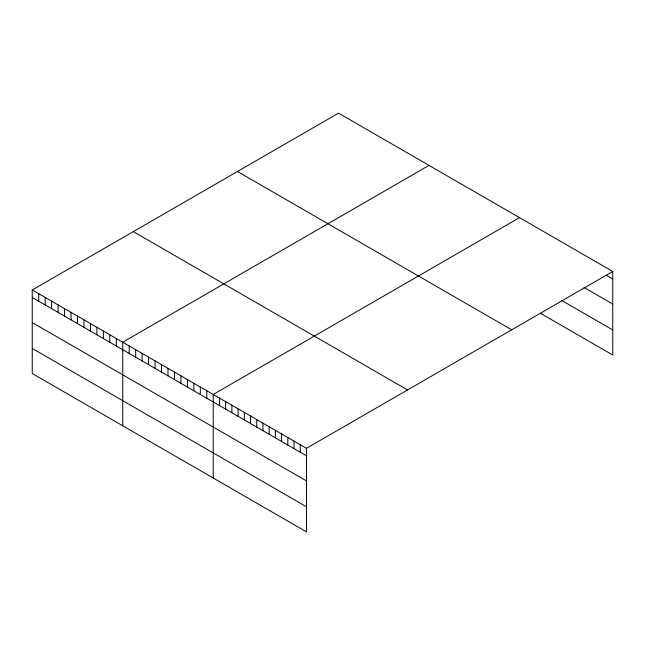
<?xml version="1.0" encoding="UTF-8"?>
<svg xmlns="http://www.w3.org/2000/svg" width="645" height="645" viewBox="0 0 645 645"><rect width="100%" height="100%" fill="white"/><g stroke="black" fill="none" stroke-linecap="round" stroke-linejoin="round"><path stroke-width="0.97" d="M32.25 289.976L306.472 448.299L306.472 531.851L32.25 373.528L32.25 289.976L338.528 113.149L612.75 271.472L612.75 355.024L540.494 313.309M429.022 165.394L122.744 342.221L122.744 425.773M519.515 217.639L213.237 394.466L213.237 478.026M306.472 448.299L612.75 271.472M606.534 275.383L612.75 278.971M583.999 287.468L612.75 304.069M561.472 300.32L612.75 329.926M237.457 171.506L511.678 329.821M133.322 231.619L407.543 389.943M32.25 297.474L306.472 455.797M32.25 322.573L306.472 480.896M32.25 348.429L306.472 506.752M300.256 444.711L300.256 452.209M294.039 441.124L294.039 448.622M287.823 437.536L287.823 445.034M281.607 433.94L281.607 441.446M275.391 430.352L275.391 437.858M269.175 426.764L269.175 434.262M262.967 423.176L262.967 430.675M256.75 419.589L256.75 427.087M250.534 416.001L250.534 423.499M244.318 412.413L244.318 419.911M238.102 408.825L238.102 416.323M231.886 405.237L231.886 412.736M225.669 401.65L225.669 409.148M219.453 398.054L219.453 405.56M206.771 390.733L206.771 398.239M200.313 387.008L200.313 394.506M193.847 383.275L193.847 390.773M187.381 379.542L187.381 387.04M180.914 375.809L180.914 383.307M174.456 372.076L174.456 379.574M167.99 368.343L167.99 375.842M161.524 364.61L161.524 372.117M155.066 360.886L155.066 368.384M148.6 357.153L148.6 364.651M142.134 353.42L142.134 360.918M135.668 349.687L135.668 357.185M129.21 345.954L129.21 353.452M116.277 338.488L116.277 345.994M109.819 334.755L109.819 342.261M103.353 331.03L103.353 338.528M96.887 327.297L96.887 334.795M90.421 323.564L90.421 331.062M83.963 319.831L83.963 327.329M77.497 316.098L77.497 323.596M71.031 312.365L71.031 319.864M64.573 308.632L64.573 316.139M58.106 304.908L58.106 312.406M51.64 301.175L51.64 308.673M45.174 297.442L45.174 304.94M38.716 293.709L38.716 301.207"/></g></svg>
